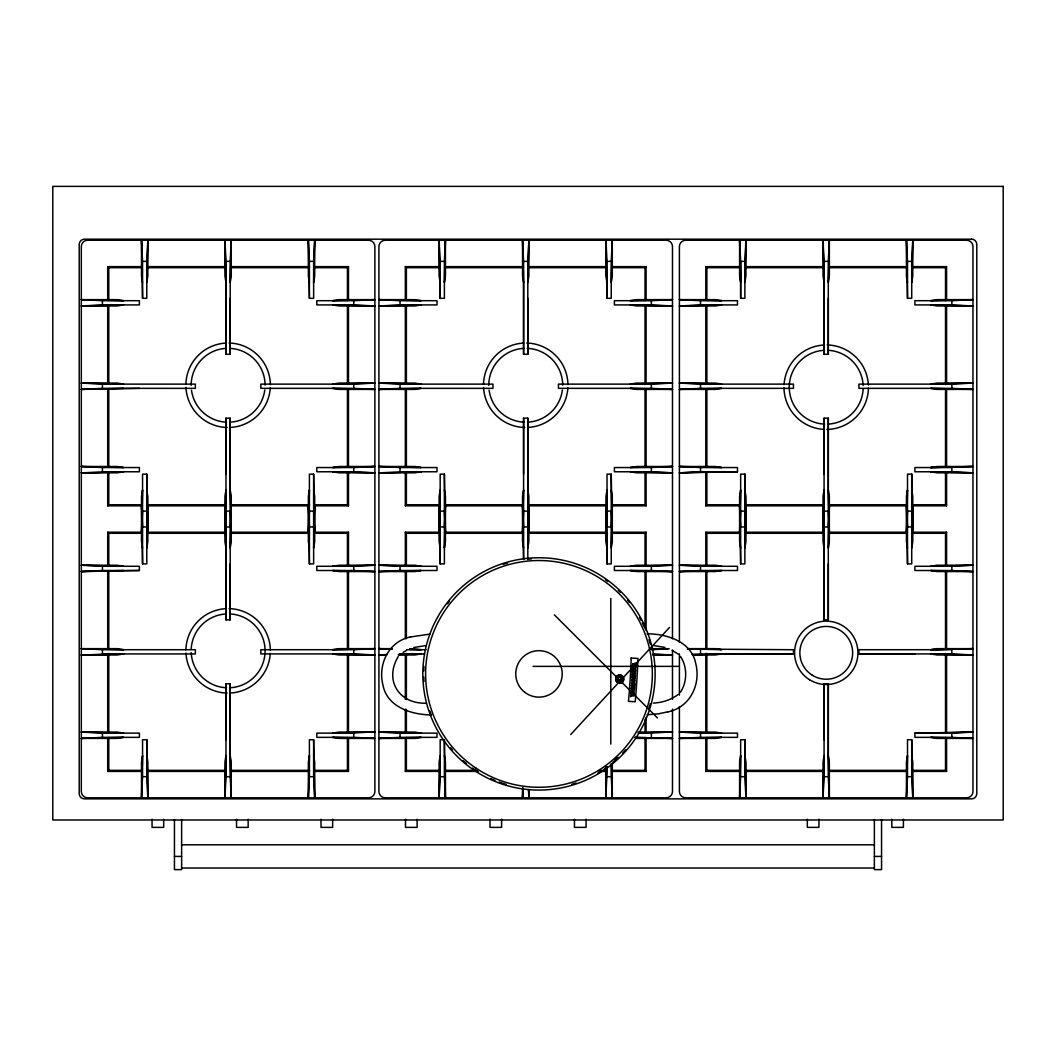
<?xml version="1.0" encoding="UTF-8"?>
<svg xmlns="http://www.w3.org/2000/svg" width="1056" height="1056" viewBox="0 0 1056 1056"><rect width="100%" height="100%" fill="white"/><g stroke="black" fill="none" stroke-linecap="round" stroke-linejoin="round"><path stroke-width="1.5" d="M142.56 563.904L142.56 474.144L146.784 474.144L146.784 563.904L142.56 563.904L141.504 505.824L107.712 505.824L107.712 472.824M147.84 240.24L146.784 282.48L147.84 276.144L147.84 240.24L146.784 261.36L146.784 298.32L142.56 298.32L141.504 240.24L141.504 276.144L142.56 282.48M146.784 755.568L147.84 761.904L147.84 797.808L146.784 739.728L142.56 739.728L142.56 776.688L141.504 797.808L141.504 761.904L142.56 755.568L141.504 797.808M348.48 565.224L348.48 532.224L314.688 532.224L313.632 511.104L309.408 511.104L308.352 532.224L231.264 532.224L230.208 511.104L225.984 511.104L224.928 532.224L147.84 532.224L146.784 474.144M225.984 739.728L225.984 683.76L230.208 683.76L230.208 776.688L231.264 797.808L231.264 761.904L230.208 755.568L230.208 683.76M230.208 563.904L230.208 619.872L225.984 619.872L225.984 548.064L224.928 505.824L147.84 505.824L146.784 526.944L142.56 526.944L141.504 505.824M225.984 474.144L225.984 418.176L230.208 418.176L230.208 619.872M231.264 240.24L230.208 282.48L231.264 276.144L231.264 240.24L230.208 261.36L230.208 354.288L225.984 354.288L225.984 282.48L224.928 240.24L224.928 276.144L225.984 282.48M230.208 354.288L230.208 298.32M231.264 532.224L230.208 489.984L230.208 418.176M314.688 240.24L313.632 282.48L314.688 276.144L314.688 240.24L313.632 261.36L313.632 298.32L309.408 298.32L308.352 240.24L308.352 276.144L309.408 282.48M309.408 563.904L309.408 474.144L313.632 474.144L313.632 563.904L309.408 563.904L308.352 505.824L231.264 505.824L230.208 526.944L225.984 526.944L224.928 505.824M313.632 755.568L314.688 761.904L314.688 797.808L313.632 739.728L309.408 739.728L309.408 776.688L308.352 797.808L308.352 761.904L309.408 755.568L308.352 797.808M314.688 532.224L313.632 474.144M440.167 563.904L440.167 474.144L444.391 474.144L444.391 563.904L440.167 563.904L439.111 505.824L405.319 505.824L405.319 472.824M445.447 240.24L444.391 282.48L445.447 276.144L445.447 240.24L444.391 261.36L444.391 298.32L440.167 298.32L439.111 240.24L439.111 276.144L440.167 282.48M444.378 755.568L445.447 761.904L445.447 797.808L444.391 741.312M646.087 565.224L646.087 532.224L612.295 532.224L611.239 511.104L607.015 511.104L605.959 532.224L528.871 532.224L527.815 511.104L523.591 511.104L522.535 532.224L445.447 532.224L444.391 474.144M523.591 559.152L522.535 505.824L445.447 505.824L444.391 526.944L440.167 526.944L439.111 505.824M523.591 474.144L523.591 418.176L527.815 418.176L527.815 559.548M527.815 298.32L527.802 354.288L523.578 354.288L523.591 282.48L522.535 240.24L522.535 276.144L523.591 282.48M528.871 532.224L527.802 489.984L527.815 418.176M607.015 563.904L607.015 474.144L611.239 474.144L611.239 563.904L607.015 563.904L605.959 505.824L528.871 505.824L527.815 526.944L523.591 526.944L522.535 505.824M612.295 240.24L611.239 282.48L612.295 276.144L612.295 240.24L611.239 261.36L611.239 298.32L607.015 298.32L605.959 240.24L605.959 276.144L607.015 282.48M612.295 532.224L611.239 474.144M740.652 563.904L740.652 474.144L744.876 474.144L744.876 563.904L740.652 563.904L739.596 505.824L705.804 505.824L705.804 472.824M745.932 240.24L744.876 282.48L745.932 276.144L745.932 240.24L744.876 261.36L744.876 298.32L740.652 298.32L740.652 261.36L739.596 240.24L739.596 276.144L740.652 282.48L739.596 240.24M744.876 755.568L745.932 761.904L745.932 797.808L744.876 739.728L740.652 739.728L740.652 776.688L739.596 797.808L739.596 761.904L740.652 755.568L739.596 797.808M946.572 565.224L946.572 532.224L912.78 532.224L911.724 511.104L907.5 511.104L906.444 532.224L829.356 532.224L828.3 511.104L824.076 511.104L823.02 532.224L745.932 532.224L744.876 474.144M824.076 739.728L824.076 683.76L828.3 683.76L828.3 776.688L829.356 797.808L829.356 761.904L828.3 755.568L828.3 683.76M828.3 563.904L828.3 619.872L824.076 619.872L824.076 548.064L823.02 505.824L745.932 505.824L744.876 526.944L740.652 526.944L739.596 505.824M824.076 474.144L824.076 418.176L828.3 418.176L828.3 619.872M829.356 240.24L828.3 282.48L829.356 276.144L829.356 240.24L828.3 261.36L828.3 354.288L824.076 354.288L824.076 282.48L823.02 240.24L823.02 276.144L824.076 282.48M829.356 532.224L828.3 489.984L828.3 418.176M828.3 354.288L828.3 298.32M907.5 563.904L907.5 474.144L911.724 474.144L911.724 563.904L907.5 563.904L906.444 505.824L829.356 505.824L828.3 526.944L824.076 526.944L823.02 505.824M912.78 240.24L911.724 282.48L912.78 276.144L912.78 240.24L911.724 261.36L911.724 298.32L907.5 298.32L906.444 240.24L906.444 276.144L907.5 282.48M911.724 755.568L912.78 761.904L912.78 797.808L911.724 739.728L907.5 739.728L907.5 776.688L906.444 797.808L906.444 761.904L907.5 755.568L906.444 797.808M912.78 532.224L911.724 474.144M107.712 565.224L107.712 532.224L141.504 532.224L142.56 489.984L141.504 496.32L141.504 541.728L142.56 548.064M147.84 505.824L146.784 548.064L147.84 541.728L147.84 496.32L146.784 489.984M224.928 532.224L225.984 489.984L224.928 496.32L224.928 541.728L225.984 548.064M231.264 505.824L230.208 548.064L231.264 541.728L231.264 496.32L230.208 489.984M224.928 797.808L225.984 755.568L224.928 761.904L224.928 797.808L225.984 776.688L225.984 683.76M308.352 532.224L309.408 489.984L308.352 496.32L308.352 541.728L309.408 548.064M348.48 472.824L348.48 505.824L314.688 505.824L313.632 548.064L314.688 541.728L314.688 496.32L313.632 489.984M405.319 565.224L405.319 532.224L439.111 532.224L440.167 489.984L439.111 496.32L439.111 541.728L440.167 548.064M445.447 505.824L444.391 548.064L445.447 541.728L445.447 496.32L444.378 489.984M439.111 797.808L440.167 755.568L439.111 761.904L439.111 797.808L440.167 776.688L440.167 739.728L444.391 739.728L444.391 776.688L445.447 797.808M528.871 240.24L527.815 282.48L528.871 276.144L528.871 240.24L527.815 261.36L527.815 354.288M522.535 532.224L523.591 489.984L522.535 496.32L522.535 541.728L523.591 548.064M528.871 505.824L527.815 548.064L528.871 541.728L528.871 496.32L527.802 489.984M522.535 787.908L522.535 797.808L522.773 788.066M605.959 532.224L607.015 489.984L605.959 496.32L605.959 541.728L607.015 548.064M646.087 472.824L646.087 505.824L612.295 505.824L611.239 548.064L612.295 541.728L612.295 496.32L611.226 489.984M605.959 766.656L605.959 797.808L606.725 766.946M705.804 565.224L705.804 532.224L739.596 532.224L740.652 489.984L739.596 496.32L739.596 541.728L740.652 548.064M745.932 505.824L744.876 548.064L745.932 541.728L745.932 496.32L744.876 489.984M823.02 532.224L824.076 489.984L823.02 496.32L823.02 541.728L824.076 548.064M829.356 505.824L828.3 548.064L829.356 541.728L829.356 496.32L828.3 489.984M823.02 797.808L824.076 755.568L823.02 761.904L823.02 797.808L824.076 776.688L824.076 683.76M906.444 532.224L907.5 489.984L906.444 496.32L906.444 541.728L907.5 548.064M946.572 472.824L946.572 505.824L912.78 505.824L911.724 548.064L912.78 541.728L912.78 496.32L911.724 489.984M141.504 532.224L142.56 511.104L146.784 511.104L147.84 532.224M314.688 505.824L313.632 526.944L309.408 526.944L308.352 505.824M439.111 532.224L440.167 511.104L444.391 511.104L445.447 532.224M522.535 797.808L523.01 788.066M612.295 505.824L611.239 526.944L607.015 526.944L605.959 505.824M605.959 797.808L607.015 766.946M739.596 532.224L740.652 511.104L744.876 511.104L745.932 532.224M912.78 505.824L911.724 526.944L907.5 526.944L906.444 505.824M398.231 656.568C384.028 680.077 398.759 703.652 425.41 703.217M680.486 692.129C687.403 681.965 687.403 666.56 680.46 656.41M570.702 734.514L669.504 627.449M107.712 505.824L108.768 504.768L141.689 504.768M347.424 300.63L347.424 267.696L348.48 266.64L348.48 299.64M107.712 738.408L107.712 771.408L108.768 770.352L108.768 737.431M347.424 566.214L347.424 533.28L348.48 532.224M405.319 505.824L406.375 504.768L439.283 504.768M645.031 300.63L645.031 267.696L646.087 266.64L646.087 299.64M405.319 738.408L405.319 771.408L406.375 770.352L406.375 737.431M645.031 566.214L645.031 533.28L646.087 532.224M705.804 505.824L706.86 504.768L706.86 472.124M912.595 267.696L945.516 267.696L946.572 266.64L946.572 299.64M705.804 738.408L705.804 771.408L706.86 770.352L739.781 770.352M912.595 533.28L945.516 533.28L946.572 532.224M678.322 694.346C671.233 699.851 662.257 702.662 653.347 703.085M403.075 652.37L406.507 650.456M410.401 636.979L429.937 634.088M647.156 714.74L658.548 713.83L668.303 711.718M410.705 636.874C388.832 641.177 377.573 664.33 382.985 685.133C387.011 707.084 412.051 714.991 431.614 714.859M668.012 711.823C689.885 707.52 701.144 684.367 695.732 663.564C691.693 641.612 666.666 633.706 647.104 633.838M413.794 647.539L425.37 645.612M139.392 388.344L81.312 389.4L102.432 388.344L195.36 388.357L195.36 384.12L102.432 384.12L81.312 383.064L117.216 383.064L123.552 384.12L81.312 383.064M123.552 471.768L117.216 472.824L81.312 472.824L123.552 471.768L81.312 472.824M421.159 471.768L414.823 472.824L378.919 472.824L421.159 471.768L378.919 472.824M139.392 570.504L81.312 571.56L102.432 570.504L139.392 570.504L139.392 566.28L102.432 566.28L81.312 565.224L117.216 565.224L123.552 566.28L81.312 565.224M737.484 471.768L679.404 472.824L700.524 471.768L737.484 471.768L737.484 467.544L700.524 467.544L679.404 466.488L715.308 466.488L721.644 467.544L679.404 466.488M930.732 467.544L937.068 466.488L972.972 466.488L930.732 467.544L972.972 466.488M123.552 653.928L117.216 654.984L81.312 654.984L123.552 653.928L81.312 654.984M424.486 653.928L400.039 653.928L421.159 653.928L414.823 654.984L398.495 654.984M687.522 649.057L793.452 649.717L793.452 653.941L721.644 653.928L715.308 654.984L692.459 654.984M332.64 733.128L338.976 732.072L374.88 732.072L332.64 733.128L374.88 732.072M930.732 649.704L937.068 648.648L972.972 648.648L930.732 649.704L972.972 648.648M914.892 733.128L972.972 732.072L951.852 733.128L914.892 733.128L914.892 737.352L951.852 737.352L972.972 738.408L937.068 738.408L930.732 737.352L972.972 738.408M81.312 305.976L123.552 304.92L117.216 305.976L81.312 305.976L102.432 304.92L139.392 304.92L139.392 300.696L102.432 300.696L81.312 299.64L117.216 299.64L123.552 300.696L81.312 299.64M374.88 305.976L332.64 304.92L338.976 305.976L374.88 305.976L353.76 304.92L316.8 304.92L316.8 300.696L353.76 300.696L374.88 299.64L338.976 299.64L332.64 300.696L374.88 299.64M378.919 305.976L421.159 304.92L414.823 305.976L378.919 305.976L400.039 304.92L436.999 304.92L436.999 300.696L400.039 300.696L378.919 299.64L414.823 299.64L421.159 300.696L378.919 299.64M672.487 305.976L630.247 304.92L636.583 305.976L672.487 305.976L651.367 304.92L614.407 304.92L614.407 300.696L651.367 300.696L672.487 299.64L636.583 299.64L630.247 300.696L672.487 299.64M679.404 305.976L721.644 304.92L715.308 305.976L679.404 305.976L700.524 304.92L737.484 304.92L737.484 300.696L700.524 300.696L679.404 299.64L715.308 299.64L721.644 300.696L679.404 299.64M972.972 305.976L930.732 304.92L937.068 305.976L972.972 305.976L951.852 304.92L914.892 304.92L914.892 300.696L951.852 300.696L972.972 299.64L937.068 299.64L930.732 300.696L972.972 299.64M374.88 389.4L332.64 388.344L338.976 389.4L374.88 389.4L353.76 388.344L260.832 388.344L260.832 384.12L353.76 384.12L374.88 383.064L338.976 383.064L332.64 384.12L374.88 383.064M378.919 389.4L421.159 388.344L414.823 389.4L378.919 389.4L400.039 388.344L492.967 388.357L492.967 384.12L400.039 384.12L378.919 383.064L414.823 383.064L421.159 384.12L378.919 383.064M672.487 389.4L630.247 388.344L636.583 389.4L672.487 389.4L651.367 388.344L558.439 388.344L558.439 384.12L651.367 384.12L672.487 383.064L636.583 383.064L630.247 384.12L672.487 383.064M679.404 389.4L721.644 388.344L715.308 389.4L679.404 389.4L700.524 388.344L793.452 388.357L793.452 384.12L700.524 384.12L679.404 383.064L715.308 383.064L721.644 384.12L679.404 383.064M972.972 389.4L930.732 388.344L937.068 389.4L972.972 389.4L951.852 388.344L858.924 388.344L858.924 384.12L951.852 384.12L972.972 383.064L937.068 383.064L930.732 384.12L972.972 383.064M374.88 472.824L332.64 471.768L338.976 472.824L374.88 472.824L353.76 471.768L316.8 471.768L316.8 467.544L353.76 467.544L374.88 466.488L338.976 466.488L332.64 467.544L374.88 466.488M672.487 472.824L630.247 471.768L636.583 472.824L672.487 472.824L651.367 471.768L614.407 471.768L614.407 467.544L651.367 467.544L672.487 466.488L636.583 466.488L630.247 467.544L672.487 466.488M374.88 571.56L332.64 570.504L338.976 571.56L374.88 571.56L353.76 570.504L316.8 570.504L316.8 566.28L353.76 566.28L374.88 565.224L338.976 565.224L332.64 566.28L374.88 565.224M378.919 571.56L421.159 570.504L414.823 571.56L378.919 571.56L400.039 570.504L436.999 570.504L436.999 566.28L400.039 566.28L378.919 565.224L414.823 565.224L421.159 566.28L378.919 565.224M672.487 571.56L630.247 570.504L636.583 571.56L672.487 571.56L651.367 570.504L614.407 570.504L614.407 566.28L651.367 566.28L672.487 565.224L636.583 565.224L630.247 566.28L672.487 565.224M679.404 571.56L721.644 570.504L715.308 571.56L679.404 571.56L700.524 570.504L737.484 570.504L737.484 566.28L700.524 566.28L679.404 565.224L715.308 565.224L721.644 566.28L679.404 565.224M972.972 571.56L930.732 570.504L937.068 571.56L972.972 571.56L951.852 570.504L914.892 570.504L914.892 566.28L951.852 566.28L972.972 565.224L937.068 565.224L930.732 566.28L972.972 565.224M374.88 654.984L332.64 653.928L338.976 654.984L374.88 654.984L353.76 653.928L260.832 653.928L260.832 649.704L353.76 649.704L374.88 648.648L338.976 648.648L332.64 649.704L374.88 648.648M385.44 654.984L378.919 654.984L387.037 654.575M651.367 649.704L669.227 648.82M692.406 654.337L793.452 653.928M81.312 738.408L123.552 737.352L117.216 738.408L81.312 738.408L102.432 737.352L139.392 737.352L139.392 733.128L102.432 733.128L81.312 732.072L117.216 732.072L123.552 733.128L81.312 732.072M378.919 738.408L421.159 737.352L414.823 738.408L378.919 738.408L400.039 737.352L436.999 737.352L436.999 733.128L400.039 733.128L378.919 732.072L414.823 732.072L421.159 733.128L378.919 732.072M638.365 733.128L672.487 732.072L638.167 732.072M679.404 738.408L721.644 737.352L715.308 738.408L679.404 738.408L700.524 737.352L737.484 737.352L737.484 733.128L700.524 733.128L679.404 732.072L715.308 732.072L721.644 733.128L679.404 732.072M81.312 389.4L123.552 388.344M679.404 472.824L721.644 471.768M81.312 571.56L123.552 570.504M378.919 654.984L385.414 654.826M398.402 654.496L421.159 653.928M651.367 649.176L667.603 648.78M692.406 654.667L721.644 653.928M638.365 732.93L672.487 732.072M930.732 733.128L972.972 732.072M141.504 240.24L142.56 261.36L146.784 261.36M224.928 240.24L225.984 261.36L230.208 261.36M308.352 240.24L309.408 261.36L313.632 261.36M439.111 240.24L440.167 261.36L444.391 261.36M522.535 240.24L523.591 261.36L527.815 261.36M605.959 240.24L607.015 261.36L611.239 261.36M744.876 261.36L740.652 261.36L740.652 298.32M823.02 240.24L824.076 261.36L828.3 261.36M906.444 240.24L907.5 261.36L911.724 261.36M107.712 299.64L107.712 266.64L141.504 266.64M147.84 266.64L224.928 266.64M231.264 266.64L308.352 266.64M314.688 266.64L348.48 266.64M405.319 299.64L405.319 266.64L439.111 266.64M445.447 266.64L522.535 266.64M528.871 266.64L605.959 266.64M612.295 266.64L646.087 266.64M705.804 299.64L705.804 266.64L739.596 266.64M745.932 266.64L823.02 266.64M829.356 266.64L906.444 266.64M912.78 266.64L946.572 266.64M107.712 266.64L108.768 267.696L141.689 267.696M146.626 267.696L225.628 267.696M230.564 267.696L309.566 267.696M314.503 267.696L347.424 267.696M405.319 266.64L406.375 267.696L439.283 267.696M445.87 267.696L523.235 267.696M528.172 267.696L607.174 267.696M612.11 267.696L645.031 267.696M705.804 266.64L706.86 267.696L739.781 267.696M744.718 267.696L823.72 267.696M828.656 267.696L906.008 267.696M81.312 466.488L117.216 466.488L123.552 467.544L81.312 466.488L102.432 467.544L139.392 467.544L139.392 471.768L102.432 471.768L102.432 467.544M378.919 466.488L414.823 466.488L421.159 467.544L378.919 466.488L400.039 467.544L436.999 467.544L436.999 471.768L400.039 471.768L400.039 467.544M951.852 471.768L914.892 471.768L914.892 467.544L951.852 467.544L951.852 471.768L972.972 472.824L937.068 472.824L930.732 471.768L972.972 472.824M146.626 504.768L225.628 504.768M230.564 504.768L309.566 504.768M314.503 504.768L347.424 504.768L348.48 505.824M445.87 504.768L523.235 504.768M528.172 504.768L607.174 504.768M612.11 504.768L645.031 504.768L646.087 505.824M706.86 504.768L739.781 504.768M744.718 504.768L823.72 504.768M828.656 504.768L906.008 504.768M912.595 504.768L945.516 504.768L946.572 505.824M107.712 532.224L108.768 533.28L141.689 533.28M146.626 533.28L225.628 533.28M230.564 533.28L309.566 533.28M314.503 533.28L347.424 533.28M405.319 532.224L406.375 533.28L439.283 533.28M445.87 533.28L523.235 533.28M528.172 533.28L607.174 533.28M612.11 533.28L645.031 533.28M705.804 532.224L706.86 533.28L739.781 533.28M744.718 533.28L823.72 533.28M828.656 533.28L906.008 533.28M81.312 648.648L117.216 648.648L123.552 649.704L81.312 648.648L102.432 649.704L195.36 649.717L195.36 653.941L102.432 653.928L102.432 649.704M391.908 649.295L378.919 648.648L391.974 648.648M409.926 648.648L421.159 649.704L409.781 649.427M652.687 648.648L667.537 648.648M687.562 648.648L715.308 648.648L721.644 649.704L687.522 648.859M406.56 649.704L426.122 649.704M972.972 654.984L930.732 653.928L937.068 654.984L972.972 654.984L951.852 653.928L951.852 649.704L858.924 649.704L858.924 653.928L914.892 653.928M858.924 653.928L951.852 653.928M652.687 654.984L672.487 654.984L652.991 654.007M533.056 666.376L678.744 666.376M353.76 737.352L316.8 737.352L316.8 733.128L353.76 733.128L353.76 737.352L374.88 738.408L338.976 738.408L332.64 737.352L374.88 738.408M635.118 737.352L672.487 738.408L636.583 738.408M108.768 770.352L141.689 770.352M146.626 770.352L225.628 770.352M230.564 770.352L309.566 770.352M314.503 770.352L347.424 770.352L348.48 771.408L348.48 738.408M406.375 770.352L439.283 770.352M445.87 770.352L477.14 770.352M600.587 770.352L607.174 770.352M612.11 770.352L645.031 770.352L646.087 771.408L646.087 738.408M744.718 770.352L823.72 770.352M828.656 770.352L906.008 770.352M912.595 770.352L945.516 770.352L946.572 771.408L946.572 738.408M107.712 771.408L141.504 771.408M147.84 771.408L224.928 771.408M231.264 771.408L308.352 771.408M314.688 771.408L348.48 771.408M405.319 771.408L439.111 771.408M445.447 771.408L478.249 771.408M599.399 771.408L605.959 771.408M612.295 771.408L646.087 771.408M705.804 771.408L739.596 771.408M745.932 771.408L823.02 771.408M829.356 771.408L906.444 771.408M912.78 771.408L946.572 771.408M142.56 776.688L146.784 776.688L147.84 797.808M225.984 776.688L230.208 776.688M309.408 776.688L313.632 776.688L314.688 797.808M440.167 776.688L444.391 776.688M607.015 776.688L611.239 776.688L612.295 797.808L612.295 763.488M740.652 776.688L744.876 776.688L745.932 797.808M824.076 776.688L828.3 776.688M907.5 776.688L911.724 776.688L912.78 797.808M181.632 844.8L874.368 844.8M174.451 856.416L181.632 856.416M874.368 856.416L881.549 856.416M181.632 868.032L874.368 868.032M652.991 654.496L672.487 654.984M378.919 648.648L391.908 648.978M635.118 737.471L672.487 738.408M653.308 645.467L664.884 647.394M672.17 650.298L678.295 654.192M554.387 614.869L657.413 717.882M528.462 789.69L528.871 797.808L528.871 789.558M828.3 755.568L829.356 797.808M611.437 763.699L612.295 797.808M528.66 789.69L528.871 797.808M230.208 755.568L231.264 797.808M951.852 300.696L951.852 304.92M951.852 384.12L951.852 388.344M951.852 566.28L951.852 570.504M951.852 733.128L951.852 737.352M946.572 305.976L946.572 383.064M946.572 389.4L946.572 466.488M946.572 571.56L946.572 648.648M946.572 654.984L946.572 732.072M945.516 267.696L945.516 300.63M945.516 305.567L945.516 384.595M945.516 389.532L945.516 466.91M945.516 471.847L945.516 504.768M945.516 533.28L945.516 566.214M945.516 571.151L945.516 648.529M945.516 653.466L945.516 732.494M945.516 737.431L945.516 770.352M911.724 739.728L911.724 776.688M907.5 261.36L907.5 298.32M903.408 819.258L903.408 827.376L891.792 827.376L891.792 819.258M881.549 819.548L881.549 869.616L874.368 869.616L874.368 819.548M824.076 261.36L824.076 354.288M824.076 418.176L824.076 619.872M818.928 819.258L818.928 827.376L807.312 827.376L807.312 819.258M744.876 739.728L744.876 776.688M706.86 267.696L706.86 300.485M706.86 305.395L706.86 383.975M706.86 388.872L706.86 467.227M706.86 533.28L706.86 566.214M706.86 571.151L706.86 648.529M706.86 653.466L706.86 732.494M706.86 737.431L706.86 770.352M705.804 305.976L705.804 384.173M705.804 389.123L705.804 466.488M705.804 571.56L705.804 648.542M705.804 653.453L705.804 732.072M700.524 300.696L700.524 304.92M700.524 384.12L700.524 388.344M700.524 467.544L700.524 471.768M700.524 566.28L700.524 570.504M700.524 649.704L700.524 653.928M700.524 733.128L700.524 737.352M679.404 642.404L679.404 246.576A6.336 6.336 0 0 1 685.74 240.24L966.636 240.24A6.336 6.336 0 0 1 972.972 246.576L972.972 791.472A6.336 6.336 0 0 1 966.636 797.808L685.74 797.808A6.336 6.336 0 0 1 679.404 791.472L679.404 706.662M679.404 653.941L679.404 695.125M672.487 638.814L672.487 246.576A6.336 6.336 0 0 0 666.151 240.24L385.255 240.24A6.336 6.336 0 0 0 378.919 246.576L378.919 791.472A6.336 6.336 0 0 0 385.255 797.808L666.151 797.808A6.336 6.336 0 0 0 672.487 791.472L672.487 709.117M672.487 650.232L672.487 699.27M651.367 300.696L651.367 304.92M651.367 384.12L651.367 388.344M651.367 467.544L651.367 471.768M651.367 566.28L651.367 570.504M651.367 733.128L651.367 737.352M646.087 305.976L646.087 383.064M646.087 389.4L646.087 466.488M646.087 571.56L646.087 630.604M646.087 717.314L646.087 732.072M645.031 305.567L645.031 384.595M645.031 389.532L645.031 466.91M645.031 471.847L645.031 504.768M645.031 571.151L645.031 628.769M645.031 719.321L645.031 732.494M645.031 737.431L645.031 770.352M611.226 763.699L611.239 776.688M610.79 598.409L610.79 744.097M607.015 261.36L607.015 298.32M586.08 819.258L586.08 827.376L574.464 827.376L574.464 819.258M523.591 261.36L523.591 354.288M523.591 418.176L523.591 559.548M501.6 819.258L501.6 827.376L489.984 827.376L489.984 819.258M440.167 261.36L440.167 298.32M417.12 819.258L417.12 827.376L405.504 827.376L405.504 819.258M406.375 267.696L406.375 300.485M406.375 305.395L406.375 383.975M406.375 388.872L406.375 467.227M406.375 472.124L406.375 504.768M406.375 533.28L406.375 566.214M406.375 571.151L406.375 638.642M406.375 653.466L406.375 699.56M406.375 709.447L406.375 732.494M405.319 305.976L405.319 384.173M405.319 389.123L405.319 466.488M405.319 571.56L405.319 638.722M405.319 653.453L405.319 699.323M405.319 709.144L405.319 732.072M400.039 300.696L400.039 304.92M400.039 384.12L400.039 388.344M400.039 566.28L400.039 570.504M400.039 733.128L400.039 737.352M353.76 300.696L353.76 304.92M353.76 384.12L353.76 388.344M353.76 467.544L353.76 471.768M353.76 566.28L353.76 570.504M353.76 649.704L353.76 653.928M348.48 305.976L348.48 383.064M348.48 389.4L348.48 466.488M348.48 571.56L348.48 648.648M348.48 654.984L348.48 732.072M347.424 305.567L347.424 384.595M347.424 389.532L347.424 466.91M347.424 471.847L347.424 504.768M347.424 571.151L347.424 648.529M347.424 653.466L347.424 732.494M347.424 737.431L347.424 770.352M332.64 819.258L332.64 827.376L321.024 827.376L321.024 819.258M313.632 739.728L313.632 776.688M309.408 261.36L309.408 298.32M248.16 819.258L248.16 827.376L236.544 827.376L236.544 819.258M225.984 261.36L225.984 354.288M225.984 418.176L225.984 619.872M181.632 819.548L181.632 869.616L174.451 869.616L174.451 819.548M163.68 819.258L163.68 827.376L152.064 827.376L152.064 819.258M146.784 739.728L146.784 776.688M142.56 261.36L142.56 298.32M108.768 267.696L108.768 300.485M108.768 305.395L108.768 383.975M108.768 388.872L108.768 467.227M108.768 472.124L108.768 504.768M108.768 533.28L108.768 566.214M108.768 571.151L108.768 648.529M108.768 653.466L108.768 732.494M107.712 305.976L107.712 384.173M107.712 389.123L107.712 466.488M107.712 571.56L107.712 648.542M107.712 653.453L107.712 732.072M102.432 300.696L102.432 304.92M102.432 384.12L102.432 388.344M102.432 566.28L102.432 570.504M102.432 733.128L102.432 737.352M650.298 703.666A115.236 115.236 0 0 1 649.044 708.008M625.654 749.826A115.236 115.236 0 0 1 622.604 753.179M618.354 757.442A115.236 115.236 0 0 1 612.718 762.458M606.764 767.092A115.236 115.236 0 0 1 604.296 768.834M600.521 771.316A115.236 115.236 0 0 1 597.947 772.9M576.088 782.998A115.236 115.236 0 0 1 571.771 784.37M506.312 784.41A115.236 115.236 0 0 1 499.158 782.034M494.947 780.384A115.236 115.236 0 0 1 490.802 778.576M475.015 769.758A115.236 115.236 0 0 1 472.534 768.042M466.514 763.501A115.236 115.236 0 0 1 463.056 760.584M452.39 749.932A115.236 115.236 0 0 1 450.424 747.635M431.429 715.268A115.236 115.236 0 0 1 429.884 711.005M423.997 681.503A115.236 115.236 0 0 1 423.786 676.988M423.786 670.956A115.236 115.236 0 0 1 423.984 666.428M447.52 603.808A115.236 115.236 0 0 1 449.381 601.445M503.303 564.34A115.236 115.236 0 0 1 507.632 563.02M528.37 559.165A115.236 115.236 0 0 1 531.379 558.928M605.431 579.757A115.236 115.236 0 0 1 607.873 581.539M618.248 590.278A115.236 115.236 0 0 1 620.413 592.376M627.528 600.164A115.236 115.236 0 0 1 629.429 602.514M639.487 617.536A115.236 115.236 0 0 1 640.926 620.189M642.299 622.882A115.236 115.236 0 0 1 644.226 626.974M649.004 639.672A115.236 115.236 0 0 1 650.272 644.015M621.522 678.836A2.785 2.64 -86.3 0 0 621.232 677.794A2.746 2.6 -86.3 0 1 620.862 680.843M621.403 679.919A2.785 2.64 -86.3 0 1 620.902 680.882M617.179 681.239A2.785 2.64 -86.3 0 0 618.077 681.754A2.746 2.6 -86.3 0 1 617.192 681.199M618.407 676.777A2.31 2.191 -86.3 0 1 620.677 679.76A2.31 2.191 -86.3 0 1 617.179 680.843M617.866 757.429A114.299 114.299 0 0 1 614.618 760.386M562.386 389.968A36.96 36.96 0 0 1 527.459 422.189M524.225 422.189A36.96 36.96 0 0 1 489.1 390.205M488.77 385.387A36.96 36.96 0 0 1 523.987 348.348M527.234 348.335A36.96 36.96 0 0 1 562.69 385.15M567.89 387.803A42.24 42.24 0 0 1 527.908 427.442M524.753 427.495A42.24 42.24 0 0 1 483.542 387.446M483.503 384.292A42.24 42.24 0 0 1 523.552 343.081M526.693 343.042A42.24 42.24 0 0 1 567.956 384.661M229.627 613.919A36.96 36.96 0 0 1 265.082 650.734A36.96 36.96 0 0 1 229.865 687.773M226.618 687.773A36.96 36.96 0 0 1 191.202 652.582M191.189 649.348A36.96 36.96 0 0 1 226.393 613.932M270.283 653.387A42.24 42.24 0 0 1 230.3 693.026M227.159 693.079A42.24 42.24 0 0 1 185.935 653.03M185.896 649.876A42.24 42.24 0 0 1 225.944 608.665M229.086 608.626A42.24 42.24 0 0 1 270.362 650.245M863.148 388.7A36.96 36.96 0 0 1 827.957 424.116M824.71 424.129A36.96 36.96 0 0 1 789.254 387.314A36.96 36.96 0 0 1 824.485 350.275M827.719 350.275A36.96 36.96 0 0 1 863.135 385.466M868.441 388.172A42.24 42.24 0 0 1 826.822 429.436M823.68 429.37A42.24 42.24 0 0 1 783.974 387.803M784.054 384.661A42.24 42.24 0 0 1 824.036 345.022M827.191 344.969A42.24 42.24 0 0 1 868.402 385.018M264.779 389.968A36.96 36.96 0 0 1 229.865 422.189M226.618 422.189A36.96 36.96 0 0 1 191.492 390.205M191.162 385.387A36.96 36.96 0 0 1 226.393 348.348M229.627 348.335A36.96 36.96 0 0 1 265.082 385.15M270.283 387.803A42.24 42.24 0 0 1 230.3 427.442M227.159 427.495A42.24 42.24 0 0 1 185.935 387.446M185.896 384.292A42.24 42.24 0 0 1 225.944 343.081M229.086 343.042A42.24 42.24 0 0 1 270.362 384.661M631.171 658.033L631.066 661.729A253.559 88.796 -86.4 0 1 628.769 697.91L628.426 701.342L635.184 701.765L635.395 699.679A272.276 95.357 -86.4 0 0 637.864 660.832L637.93 658.456L631.171 658.033M632.333 671.695L632.188 674.599L632.914 673.636L635.514 673.807L635.554 672.91L632.953 672.738L632.333 671.695M632.399 670.375L632.346 671.273L635.633 671.484L635.672 670.586L632.399 670.375M632.478 668.699L632.425 669.662L635.699 669.874L635.738 669.002L633.666 668.923L635.804 667.801L635.844 666.824L632.57 666.613L632.531 667.484L634.643 667.577L632.478 668.699M632.689 664.026L632.65 665.003L635.857 666.481L636.029 662.983L632.689 664.026M634.682 664.277L634.643 665.042L633.534 664.594L634.682 664.277M631.514 685.225C630.379 687.126 635.197 687.614 634.748 685.846L632.227 685.714L634.788 685.212L634.854 684.328L632.372 683.483L634.894 683.681L634.946 682.862L631.673 682.651L631.594 683.892L633.943 684.71L631.514 685.225M632.029 677.068L631.963 678.044L635.237 678.256L635.29 677.384L633.217 677.292L635.369 676.17L635.435 675.206L632.161 674.995L632.108 675.866L634.207 675.959L632.029 677.068M630.828 693.911L630.59 696.828L631.33 695.864L633.943 696.023L634.022 695.125L631.409 694.967L630.828 693.911M630.986 691.852L630.854 693.528L634.128 693.739L634.207 692.842L632.98 692.762C635.752 690.862 632.122 689.634 630.986 691.852M631.29 688.037L631.211 689.027L634.392 690.492L634.669 687.007L631.29 688.037M631.633 691.984L632.333 692.723L632.32 691.654L631.633 691.984M633.283 688.301L633.217 689.066L632.122 688.618L633.283 688.301M631.792 679.958C630.907 683.219 636.596 682.519 634.986 679.51A1.597 1.492 -86.3 0 0 634.273 678.85L632.848 678.757A1.597 1.492 -86.3 0 0 632.056 679.325L631.792 679.958M632.452 680.196C633.745 683.641 635.567 677.846 632.452 680.196M616.598 676.487L615.833 677.886A4.158 3.947 -86.3 0 0 619.397 683.298A4.158 3.947 -86.3 0 0 623.449 678.229A4.158 3.947 -86.3 0 0 617.773 675.457L616.598 676.487M616.889 676.513L616.123 677.899A4.158 3.947 -86.3 0 0 619.687 683.324A4.158 3.947 -86.3 0 0 623.74 678.242A4.158 3.947 -86.3 0 0 618.064 675.484L616.889 676.513M617.575 677.371L617.06 678.308L617.628 677.398M618.222 677.688L617.8 678.48A2.31 2.191 -86.3 0 0 619.78 681.463A2.31 2.191 -86.3 0 0 622.01 678.652A2.31 2.191 -86.3 0 0 618.882 677.12L618.222 677.688M1003.2 186.384L52.8 186.384L52.8 819.984L1003.2 819.984L1003.2 186.384M971.52 239.184L84.48 239.184A5.28 5.28 0 0 0 79.2 244.464L79.2 793.584A5.28 5.28 0 0 0 84.48 798.864L971.52 798.864A5.28 5.28 0 0 0 976.8 793.584L976.8 244.464A5.28 5.28 0 0 0 971.52 239.184M368.544 240.24L87.648 240.24A6.336 6.336 0 0 0 81.312 246.576L81.312 791.472A6.336 6.336 0 0 0 87.648 797.808L368.544 797.808A6.336 6.336 0 0 0 374.88 791.472L374.88 246.576A6.336 6.336 0 0 0 368.544 240.24M620.598 676.949A2.785 2.64 -86.3 0 0 618.671 676.315A2.746 2.6 -86.3 0 1 620.558 676.988M621.284 677.002A2.785 2.64 -86.3 0 0 618.367 676.672A2.746 2.6 -86.3 0 1 621.271 677.041M617.232 680.434A2.785 2.64 -86.3 0 0 618.776 681.793A2.746 2.6 -86.3 0 1 617.285 680.407M524.845 692.34A23.232 23.232 0 0 0 562.016 676.922A23.232 23.232 0 0 0 530.072 652.45A23.232 23.232 0 0 0 524.845 692.34M476.045 768.2A113.375 113.375 0 0 0 652.106 681.252A113.375 113.375 0 0 0 488.77 572.246A113.375 113.375 0 0 0 476.045 768.2M474.5 770.524A116.16 116.16 0 0 0 654.892 681.437A116.16 116.16 0 0 0 487.542 569.752A116.16 116.16 0 0 0 474.5 770.524M812.341 675.259A26.4 26.4 0 0 0 852.641 653.664A26.4 26.4 0 0 0 813.793 629.548A26.4 26.4 0 0 0 812.341 675.259M809.556 679.747A31.68 31.68 0 0 0 857.921 653.836A31.68 31.68 0 0 0 811.298 624.901A31.68 31.68 0 0 0 809.556 679.747"/></g></svg>
